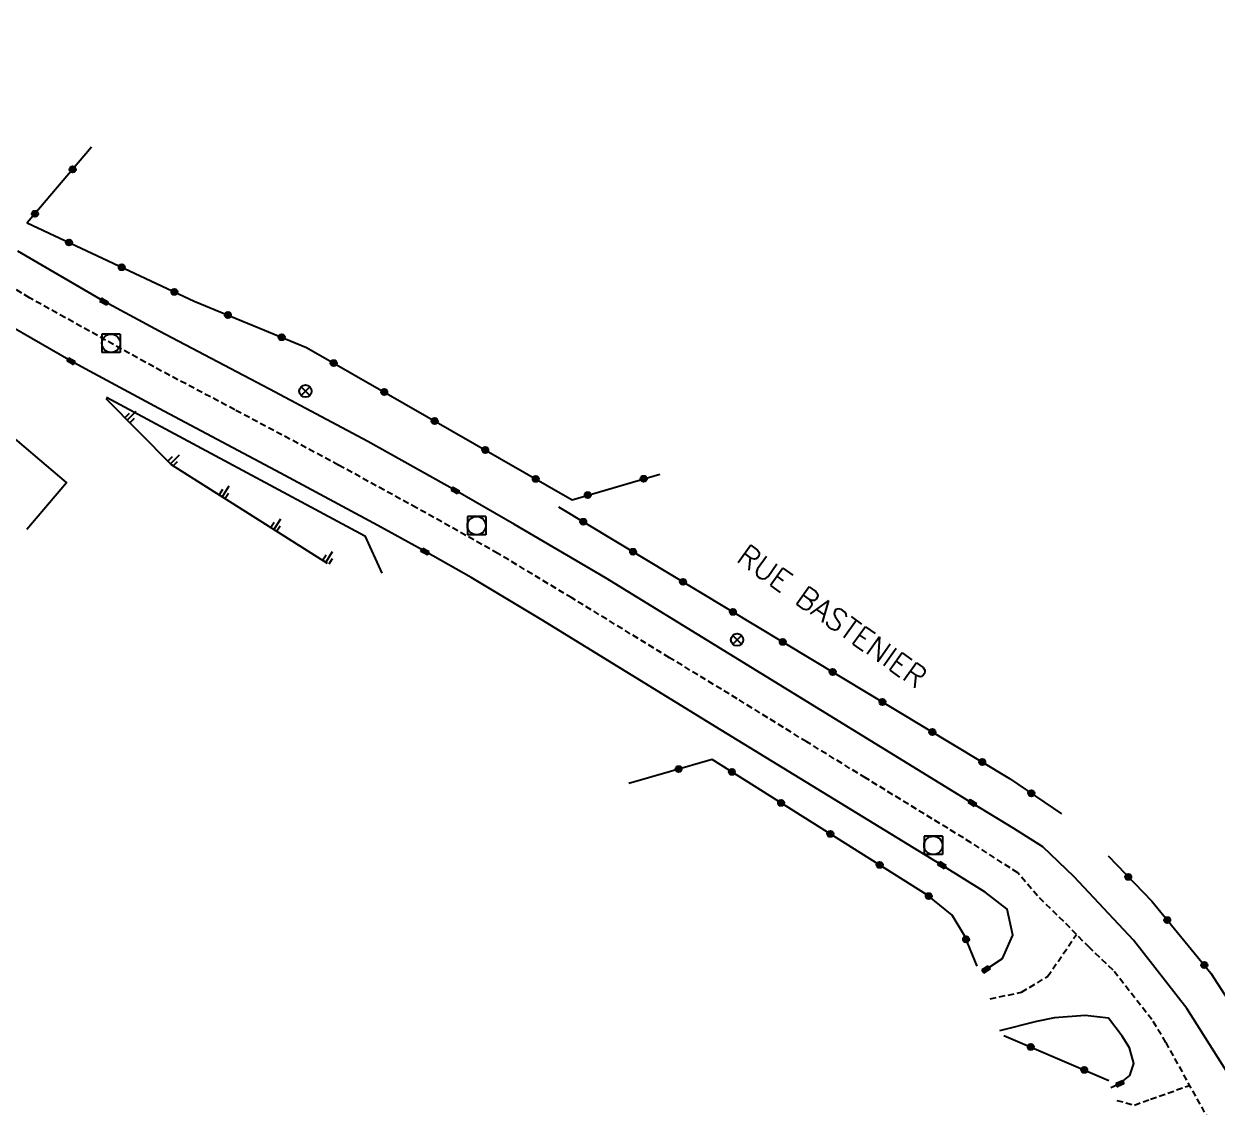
# Model space of a CAD drawing. Header units: millimetres. Extents: x 135999 to 137000, y 128000 to 129000.
# Drawn here: x 136147.2 to 136244.6, y 128536.2 to 128624.6 of the extents above; entities that cross this region are included whole.
import ezdxf
from ezdxf.enums import TextEntityAlignment as Align

# ---------------------------------------------------------------- set-up
doc = ezdxf.new("R2010")
doc.units = ezdxf.units.MM
doc.linetypes.add('DASHED', pattern=[0.75, 0.5, -0.25])
doc.layers.get('0').update_dxf_attribs({"linetype": 'CONTINUOUS'})
for name, color, linetype in [('W0001', 6, 'DASHED'), ('W0008', 7, 'CONTINUOUS'), ('W0100', 7, 'CONTINUOUS'), ('W0211', 2, 'CONTINUOUS'), ('W0322', 7, 'CONTINUOUS'), ('W0400', 7, 'CONTINUOUS'), ('W0420', 7, 'CONTINUOUS'), ('W0469', 7, 'CONTINUOUS'), ('W0989', 7, 'CONTINUOUS')]:
    doc.layers.add(name, color=color, linetype=linetype)
doc.styles.get("Standard").update_dxf_attribs({"font": 'romans.shx', "width": 0.85})

# ---------------------------------------------------------------- blocks, each defined once
blk = doc.blocks.new('t322o')
at = {"color": 0, "linetype": 'Continuous'}
for radius in [0.25, 0.15]:
    blk.add_circle((0, 0), radius, dxfattribs=at)
blk = doc.blocks.new('T400')
for p, q in [((-0.15, 0.3), (0.15, 0.3)), ((-0.15, -0.25), (-0.15, 0.3)), ((-0.15, 0.15), (0.15, 0.15)), ((-0.15, 0), (0.15, 0)), ((0.15, 0.3), (0.15, -0.25)), ((-0.15, -0.15), (0.15, -0.15)), ((-0.15, -0.25), (-0.15, -0.3)), ((-0.15, -0.3), (0.15, -0.3)), ((0.15, -0.3), (0.15, -0.25))]:
    blk.add_line(p, q)
blk = doc.blocks.new('T420')
for p, q in [((0.75, 0.75), (-0.75, 0.75)), ((-0.75, 0.75), (-0.75, -0.75)), ((0.75, 0.75), (0.75, -0.75)), ((0.75, -0.75), (-0.75, -0.75))]:
    blk.add_line(p, q)
blk.add_ellipse((0, 0), major_axis=(-0.53, 0.53), ratio=1, start_param=3.926991, end_param=10.210176)
blk = doc.blocks.new('t211o')
at = {"color": 0, "linetype": 'Continuous'}
for p, q in [((0, 1), (0, 0)), ((-0.289, 0.5), (-0.289, 0)), ((0.289, 0.5), (0.289, 0))]:
    blk.add_line(p, q, dxfattribs=at)
blk = doc.blocks.new('T469')
at = {"color": 0, "linetype": 'Continuous', "flags": 128}
for points in [[(-0.354, 0.354), (0.354, -0.354)], [(-0.354, -0.354), (0.354, 0.354)]]:
    blk.add_lwpolyline(points, dxfattribs=at)
at = {"color": 0, "linetype": 'Continuous'}
blk.add_circle((0, 0), 0.5, dxfattribs=at)

msp = doc.modelspace()

# ---------------------------------------------------------------- linework, layer by layer
at = {"layer": 'W0001'}
for points in [[(136244.27, 128534.451), (136240.386, 128541.452), (136239.244, 128543.316), (136236.068, 128547.353), (136234.134, 128549.191), (136232.04, 128551.328), (136229.894, 128553.406), (136228.292, 128555.281), (136224.496, 128557.744), (136215.88, 128563.031), (136211.082, 128565.972), (136205.391, 128569.494), (136199.878, 128572.842), (136191.909, 128577.715), (136185.882, 128581.353), (136179.244, 128585.064), (136172.887, 128588.55), (136164.41, 128593.068), (136157.796, 128596.566), (136147.668, 128602.202), (136141.483, 128605.93)], [(136226.046, 128545.008), (136228.608, 128545.556), (136230.732, 128546.828), (136233.087, 128550.26)], [(136236.383, 128536.729), (136237.812, 128536.342), (136239.132, 128536.824), (136242.328, 128537.952)]]:
    msp.add_lwpolyline(points, dxfattribs=at)
at = {"layer": 'W0008'}
for points in [[(136225.699, 128547.414), (136227.049, 128548.297), (136227.885, 128550.192), (136227.435, 128552.334), (136225.64, 128553.722), (136222.111, 128555.922), (136204.105, 128566.94), (136189.4, 128575.956), (136183.701, 128579.38), (136179.934, 128581.502), (136176.086, 128583.633), (136168.144, 128587.898), (136158.21, 128593.183), (136152.197, 128596.403), (136151.058, 128597.035), (136144.613, 128600.721), (136137.842, 128604.879), (136131.588, 128608.98), (136126.142, 128612.796), (136123.418, 128614.799), (136117.975, 128618.962), (136111.137, 128624.552)], [(136247.991, 128533.689), (136245.65, 128538.58), (136242.099, 128544.219), (136237.742, 128549.788), (136232.896, 128554.95), (136230.326, 128557.401), (136227.98, 128558.9), (136224.585, 128560.987), (136204.736, 128573.17), (136194.666, 128579.353), (136187.237, 128583.717), (136182.408, 128586.484), (136175.267, 128590.475), (136167.237, 128594.758), (136158.235, 128599.484), (136153.744, 128601.888), (136146.723, 128606.002)], [(136235.884, 128537.778), (136236.625, 128538.095), (136237.445, 128538.765), (136237.762, 128539.739), (136237.424, 128541.003), (136236.801, 128541.975), (136235.699, 128543.428), (136233.795, 128543.641), (136231.291, 128543.469), (136229.814, 128543.17), (136226.797, 128542.402)]]:
    msp.add_lwpolyline(points, dxfattribs=at)
at = {"layer": 'W0100'}
msp.add_lwpolyline([(136147.455, 128583.323), (136150.691, 128587.134), (136122.502, 128611.069), (136119.266, 128607.257)], dxfattribs=at)
at = {"layer": 'W0211'}
for points in [[(136153.878, 128593.983), (136159.22, 128588.607), (136171.939, 128580.567)], [(136153.948, 128594.11), (136175.021, 128582.796), (136176.417, 128579.729)]]:
    msp.add_lwpolyline(points, dxfattribs=at)
at = {"layer": 'W0322'}
msp.add_line((136227.171, 128542.026), (136235.711, 128538.353), dxfattribs=at)
for points in [[(136152.718, 128614.495), (136147.474, 128608.312), (136161.105, 128601.932), (136170.261, 128598.15), (136191.925, 128585.732), (136199.091, 128587.828)], [(136190.81, 128585.158), (136227.624, 128562.985), (136231.865, 128560.108)], [(136224.994, 128547.667), (136223.976, 128550.115), (136222.951, 128551.847), (136220.929, 128553.475), (136203.357, 128564.542), (136196.564, 128562.581)], [(136235.664, 128556.669), (136239.22, 128552.97), (136244.054, 128547.112), (136248.143, 128540.736), (136251.399, 128533.887), (136258.664, 128514.929), (136269.915, 128509.296), (136273.741, 128499.841)]]:
    msp.add_lwpolyline(points, dxfattribs=at)

# ---------------------------------------------------------------- block references
at = {"layer": 'W0211'}
for p, rotation in [((136155.64, 128592.21), 314.8181320063032), ((136159.164, 128588.663), 314.8181320063032), ((136163.38, 128585.977), 327.7019044832705), ((136167.606, 128583.306), 327.7019044832705), ((136171.833, 128580.634), 327.7019044832705)]:
    msp.add_blockref('t211o', p, dxfattribs=dict(at, rotation=rotation))
at = {"layer": 'W0322'}
for p, rotation in [((136151.182, 128612.684), 229.6975884269286), ((136148.109, 128609.061), 229.6975884269286), ((136150.886, 128606.715), 334.918004944456), ((136155.188, 128604.701), 334.918004944456), ((136159.491, 128602.688), 334.918004944456), ((136163.848, 128600.799), 337.556431790903), ((136168.238, 128598.986), 337.556431790903), ((136172.483, 128596.876), 330.1781772369808), ((136176.604, 128594.514), 330.1781772369808), ((136180.725, 128592.152), 330.1781772369808), ((136184.846, 128589.79), 330.1781772369808), ((136188.967, 128587.428), 330.1781772369808), ((136197.77, 128587.442), 16.3037473109599), ((136193.212, 128586.108), 16.3037473109599), ((136192.844, 128583.933), 328.9394224304047), ((136196.913, 128581.482), 328.9394224304047), ((136200.982, 128579.031), 328.9394224304047), ((136205.051, 128576.58), 328.9394224304047), ((136209.12, 128574.13), 328.9394224304047), ((136213.189, 128571.679), 328.9394224304047), ((136217.258, 128569.228), 328.9394224304047), ((136221.327, 128566.778), 328.9394224304047), ((136225.396, 128564.327), 328.9394224304047), ((136200.62, 128563.752), 196.1022881141768), ((136204.966, 128563.529), 147.7968738945011), ((136229.403, 128561.778), 325.8478827362907), ((136208.985, 128560.997), 147.7968738945011), ((136213.004, 128558.466), 147.7968738945011), ((136217.024, 128555.935), 147.7968738945011), ((136237.31, 128554.957), 313.8708018958956), ((136221.034, 128553.391), 141.1610198378864), ((136240.489, 128551.432), 309.5292427938014), ((136224.082, 128549.86), 112.5799262404731), ((136243.512, 128547.768), 309.5292427938014), ((136229.353, 128541.088), 336.7278048676657), ((136233.716, 128539.211), 336.7278048676657)]:
    msp.add_blockref('t322o', p, dxfattribs=dict(at, rotation=rotation))
at = {"layer": 'W0400'}
for p, rotation in [((136153.744, 128601.888), 241.8370663399822), ((136151.058, 128597.035), 60.95627995370443), ((136182.408, 128586.484), 240.1795011779549), ((136179.934, 128581.502), 60.60534513882991), ((136224.585, 128560.987), 238.4237326961888), ((136222.111, 128555.922), 58.06574417339648), ((136225.699, 128547.414), 303.186353206404), ((136236.625, 128538.095), 293.155780032078)]:
    msp.add_blockref('T400', p, dxfattribs=dict(at, rotation=rotation))
at = {"layer": 'W0420'}
for p in [(136154.314, 128598.495), (136184.141, 128583.614), (136221.396, 128557.523)]:
    msp.add_blockref('T420', p, dxfattribs=at)
at = {"layer": 'W0469'}
for p in [(136170.176, 128594.593), (136205.39, 128574.303)]:
    msp.add_blockref('T469', p, dxfattribs=at)

# ---------------------------------------------------------------- texts
at = {"layer": 'W0989'}
msp.add_text('RUE BASTENIER', height=1.75, rotation=324.63353, dxfattribs=at).set_placement((136213.153, 128576.221), align=Align.MIDDLE)

doc.saveas('drawing.dxf')
